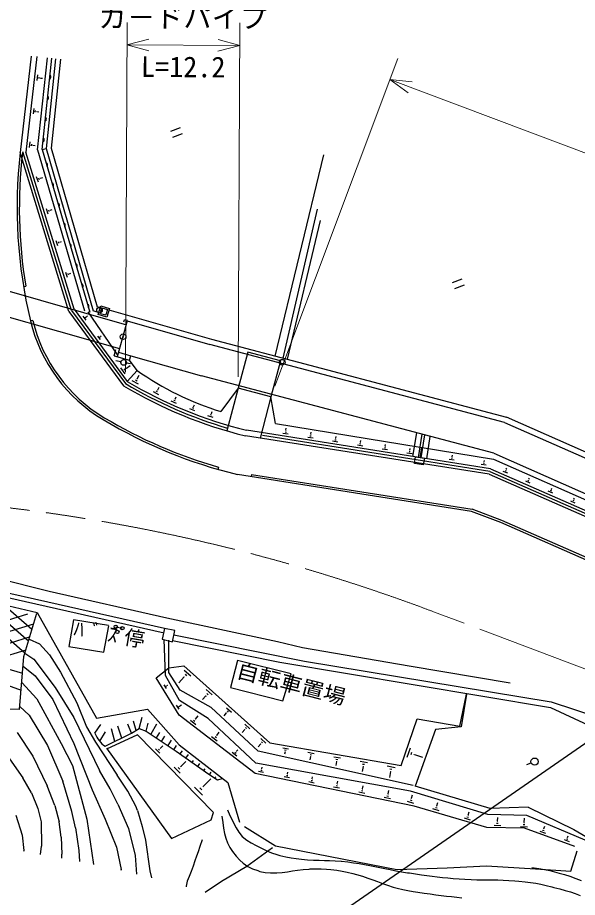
# Model space of a CAD drawing. Units: millimetres, scale not verified. Extents: x 40000 to 680000, y 20000 to 380000.
# Drawn here: x 198574 to 248178, y 262458 to 340398 of the extents above; entities that cross this region are included whole.
import ezdxf
from ezdxf.enums import TextEntityAlignment as Align

# ---------------------------------------------------------------- set-up
doc = ezdxf.new("R2010")
doc.units = ezdxf.units.MM
doc.header["$LTSCALE"] = 1000
doc.header["$PDMODE"] = 32
doc.header["$PDSIZE"] = 500
doc.linetypes.add('CHAIN', pattern=[18.5, 12, -1.5, 3.5, -1.5])
for name, color, linetype, lineweight in [('M-BGD', 7, 'Continuous', 25), ('M-BMK', 2, 'CHAIN', 13), ('M-STR-HTXT', 7, 'Continuous', 13), ('M-STR-STRC', 7, 'Continuous', 25)]:
    doc.layers.add(name, color=color, linetype=linetype, lineweight=lineweight)
doc.styles.add('@ＭＳ ゴシック', font='')
doc.styles.add('ＭＳ ゴシック', font='')
doc.styles.get('@ＭＳ ゴシック').set_extended_font_data('@MS Gothic')
doc.styles.get('ＭＳ ゴシック').set_extended_font_data('MS Gothic')

msp = doc.modelspace()

# ---------------------------------------------------------------- linework, layer by layer
at = {"layer": 'M-BGD'}
for p, q in [((199775, 336992), (198803, 328443)), ((200273, 336948), (199311, 328490)), ((200347, 328673), (201218, 336841)), ((200753, 328709), (201615, 336797)), ((201943, 336759), (201094, 328790)), ((202380, 336710), (201540, 328829)), ((200340, 335318), (200285, 334838)), ((200463, 335121), (200449, 335001)), ((200602, 335060), (200599, 335030)), ((200600, 335045), (200777, 335025)), ((200002, 332353), (199947, 331864)), ((200128, 332153), (200114, 332031)), ((200270, 332090), (200266, 332060)), ((200268, 332075), (200458, 332053)), ((212973, 330634), (212111, 330319)), ((213170, 330095), (212308, 329780)), ((199664, 329379), (199607, 328880)), ((199793, 329175), (199778, 329050)), ((199937, 329111), (199933, 329080)), ((199935, 329095), (200139, 329072)), ((203122, 314350), (198803, 328443)), ((203348, 314463), (199042, 328516)), ((203575, 314577), (199311, 328490)), ((200347, 328673), (204517, 314433)), ((200753, 328709), (201094, 328790)), ((200753, 328709), (204972, 314303)), ((201094, 328790), (205263, 314407)), ((201540, 328829), (205618, 314763)), ((221400, 310418), (225703, 328248)), ((200235, 326329), (200386, 325837)), ((200439, 326190), (200477, 326067)), ((200601, 326189), (200610, 326158)), ((200606, 326173), (200813, 326237)), ((201107, 323484), (201252, 323010)), ((201303, 323350), (201340, 323231)), ((201459, 323349), (201468, 323319)), ((201464, 323334), (201647, 323390)), ((222120, 310228), (225153, 323415)), ((222501, 310127), (225423, 322421)), ((201973, 320657), (202113, 320201)), ((202162, 320528), (202197, 320414)), ((202312, 320527), (202321, 320498)), ((202317, 320513), (202474, 320561)), ((185143, 319771), (208222, 313189)), ((184539, 317656), (207619, 311073)), ((202834, 317847), (202968, 317409)), ((203016, 317723), (203050, 317614)), ((203160, 317723), (203169, 317695)), ((203164, 317709), (203297, 317750)), ((237941, 317223), (237078, 316908)), ((199102, 316578), (199299, 316610)), ((238138, 316684), (237275, 316369)), ((203122, 314350), (207950, 307787)), ((203348, 314463), (208122, 307976)), ((203575, 314577), (208293, 308165)), ((207454, 310494), (204823, 314345)), ((205917, 314221), (205263, 314407)), ((206038, 314644), (205618, 314763)), ((205723, 314089), (205943, 314858)), ((205909, 314192), (206046, 314673)), ((205909, 314192), (206390, 314055)), ((205943, 314858), (206712, 314639)), ((206046, 314673), (206527, 314535)), ((206527, 314535), (206390, 314055)), ((206712, 314639), (206493, 313869)), ((206672, 314499), (215757, 311908)), ((199913, 313578), (199719, 313531)), ((204352, 313942), (204609, 313593)), ((204553, 313888), (204618, 313801)), ((204682, 313933), (204698, 313911)), ((204690, 313922), (204770, 313980)), ((206493, 313869), (205723, 314089)), ((207417, 310366), (208327, 313554)), ((207983, 313444), (208038, 313636)), ((208327, 313554), (208038, 313636)), ((215636, 311423), (208314, 313511)), ((205644, 312187), (205878, 311869)), ((205827, 312138), (205886, 312058)), ((205945, 312178), (205959, 312158)), ((205952, 312168), (205989, 312195)), ((215757, 311908), (241894, 305005)), ((207129, 310449), (207281, 310982)), ((241728, 304532), (215614, 311429)), ((207129, 310449), (208484, 310062)), ((207527, 310751), (208594, 310447)), ((208484, 310062), (208594, 310447)), ((208594, 310447), (214859, 308660)), ((218965, 310766), (218122, 307575)), ((221865, 310000), (218965, 310766)), ((207727, 309899), (207269, 309993)), ((208567, 309728), (208217, 309799)), ((208220, 309334), (208538, 309568)), ((209162, 309143), (208484, 310062)), ((221865, 310000), (221023, 306809)), ((208100, 308849), (207721, 309364)), ((208113, 309156), (208018, 309284)), ((208232, 309318), (208208, 309350)), ((208293, 308165), (209162, 309143)), ((209184, 308398), (209359, 308734)), ((240776, 301815), (214881, 308654)), ((209286, 307929), (208741, 308213)), ((209167, 308199), (209031, 308270)), ((209201, 308390), (209167, 308407)), ((211088, 306991), (210603, 307243)), ((210982, 307231), (210861, 307294)), ((211012, 307400), (210982, 307416)), ((210997, 307408), (211127, 307657)), ((218122, 307575), (216580, 305496)), ((218122, 307575), (217123, 303790)), ((221023, 306809), (218122, 307575)), ((212667, 306222), (212193, 306413)), ((212547, 306436), (212428, 306484)), ((212560, 306596), (212530, 306608)), ((212545, 306602), (212627, 306807)), ((221023, 306809), (220055, 303146)), ((221425, 304431), (221023, 306809)), ((214292, 305566), (213839, 305749)), ((214177, 305771), (214064, 305816)), ((214190, 305924), (214161, 305935)), ((214175, 305930), (214246, 306105)), ((215889, 304977), (215429, 305126)), ((215761, 305170), (215646, 305208)), ((215763, 305322), (215734, 305332)), ((215748, 305327), (215804, 305499)), ((256611, 298498), (241894, 305005)), ((221425, 304431), (240739, 301284)), ((222356, 303840), (222384, 304022)), ((241728, 304532), (256372, 298057)), ((240348, 299949), (218755, 303351)), ((240490, 300432), (218853, 303842)), ((240419, 300191), (220270, 303366)), ((222068, 303588), (222552, 303512)), ((222272, 303705), (222393, 303686)), ((222341, 303843), (222371, 303838)), ((224280, 303240), (224757, 303165)), ((224481, 303355), (224601, 303336)), ((224549, 303491), (224579, 303486)), ((224564, 303489), (224591, 303662)), ((226766, 303138), (226792, 303303)), ((233607, 301517), (233939, 303620)), ((234101, 301439), (234425, 303492)), ((234338, 301402), (234658, 303430)), ((234832, 301324), (235144, 303302)), ((226485, 302892), (226957, 302818)), ((226684, 303006), (226802, 302987)), ((226751, 303140), (226780, 303136)), ((228685, 302546), (229151, 302472)), ((228882, 302658), (228998, 302640)), ((228948, 302791), (228977, 302786)), ((228962, 302789), (228987, 302946)), ((231138, 302442), (231167, 302438)), ((231153, 302440), (231176, 302589)), ((230879, 302200), (231339, 302127)), ((231073, 302311), (231189, 302293)), ((233067, 301855), (233522, 301783)), ((233259, 301965), (233373, 301947)), ((233323, 302094), (233352, 302090)), ((233338, 302092), (233360, 302233)), ((234247, 301416), (234387, 302319)), ((240776, 301815), (255000, 295526)), ((233731, 300890), (233825, 301483)), ((234522, 300765), (233731, 300890)), ((233825, 301483), (234615, 301358)), ((234615, 301358), (234522, 300765)), ((237268, 301193), (236825, 301263)), ((237123, 301352), (237012, 301370)), ((237103, 301492), (237075, 301496)), ((237089, 301494), (237109, 301622)), ((239950, 300905), (239841, 300922)), ((239930, 301042), (239903, 301046)), ((239916, 301044), (239935, 301162)), ((240739, 301284), (254761, 295085)), ((216379, 300570), (216326, 300377)), ((240093, 300748), (239657, 300817)), ((240419, 300191), (254303, 294090)), ((240490, 300432), (254418, 294313)), ((241568, 300232), (241969, 300056)), ((241771, 300286), (241871, 300242)), ((241862, 300390), (241887, 300379)), ((241874, 300385), (241920, 300488)), ((238787, 296651), (218066, 299916)), ((219313, 299922), (219259, 299728)), ((219313, 299922), (238839, 296846)), ((240348, 299949), (254189, 293867)), ((243571, 299352), (243969, 299177)), ((243773, 299406), (243872, 299362)), ((243863, 299509), (243888, 299498)), ((243875, 299503), (243919, 299603)), ((245772, 298526), (245871, 298483)), ((245861, 298629), (245886, 298618)), ((245873, 298623), (245915, 298719)), ((245571, 298473), (245967, 298299)), ((247857, 297750), (247881, 297739)), ((247869, 297745), (247909, 297836)), ((247569, 297595), (247962, 297423)), ((247768, 297648), (247866, 297605)), ((241392, 295667), (238787, 296651)), ((241468, 295852), (238839, 296846)), ((252591, 290747), (241392, 295667)), ((252662, 290934), (241468, 295852)), ((186402, 291964), (201254, 288634)), ((193340, 291587), (201375, 289600)), ((186941, 291467), (211558, 285906)), ((199228, 284095), (193126, 289375)), ((193964, 289179), (200295, 287705)), ((201375, 289600), (211812, 287210)), ((199539, 285148), (195217, 288888)), ((199850, 286201), (197308, 288401)), ((201254, 288634), (211589, 286297)), ((199139, 283795), (200272, 287628)), ((200295, 287705), (205555, 278345)), ((199463, 287545), (189929, 284631)), ((203541, 287048), (203104, 284698)), ((206616, 286551), (203541, 287048)), ((211812, 287210), (221601, 285124)), ((199985, 286659), (192038, 284230)), ((206205, 284171), (206654, 286526)), ((207268, 286432), (207853, 286300)), ((211587, 286269), (211380, 285348)), ((212517, 286104), (211587, 286269)), ((212298, 285111), (212505, 286100)), ((199613, 285499), (194147, 283829)), ((199596, 285340), (200530, 284925)), ((211380, 285348), (212298, 285111)), ((211669, 282103), (211573, 285304)), ((212426, 285731), (223990, 283390)), ((200530, 284925), (201408, 283957)), ((203104, 284698), (206205, 284171)), ((211961, 282383), (211984, 285255)), ((212312, 285211), (221816, 283294)), ((221601, 285124), (223815, 284589)), ((223815, 284589), (233259, 282985)), ((193275, 283987), (199018, 282317)), ((199306, 284360), (196256, 283428)), ((198755, 279117), (199139, 283795)), ((199228, 284095), (200007, 283552)), ((201408, 283957), (202386, 282409)), ((199070, 282957), (200144, 282082)), ((200007, 283552), (201902, 281039)), ((211986, 282785), (213318, 282959)), ((213318, 282959), (220917, 276153)), ((218054, 283459), (217449, 281054)), ((222817, 282255), (218054, 283459)), ((221816, 283294), (245805, 279288)), ((223990, 283390), (245855, 279794)), ((233259, 282985), (242207, 281476)), ((194763, 282280), (198895, 280829)), ((202386, 282409), (203833, 279700)), ((210857, 281909), (211986, 282785)), ((212994, 280830), (211961, 282383)), ((213348, 282597), (213931, 282075)), ((213410, 282226), (213555, 282096)), ((222085, 279866), (222808, 282278)), ((198951, 281503), (200293, 280049)), ((200144, 282082), (201684, 279978)), ((212885, 278599), (210857, 281909)), ((212921, 279910), (211669, 282103)), ((213326, 281986), (212861, 281467)), ((213308, 282003), (213344, 281970)), ((201902, 281039), (203551, 278398)), ((211525, 281298), (211727, 280967)), ((211700, 281235), (211750, 281152)), ((211818, 281264), (211830, 281244)), ((211824, 281254), (211855, 281273)), ((215716, 279272), (212994, 280830)), ((215272, 280874), (215811, 280391)), ((217449, 281054), (222085, 279866)), ((200293, 280049), (202429, 276107)), ((201684, 279978), (203555, 276091)), ((215459, 278304), (212921, 279910)), ((215252, 280309), (214962, 279985)), ((215235, 280324), (215269, 280294)), ((215329, 280531), (215464, 280411)), ((237763, 277625), (238356, 280458)), ((238356, 280458), (237870, 277561)), ((198755, 279117), (191706, 279316)), ((198775, 279359), (199607, 278611)), ((203833, 279700), (204674, 277556)), ((205555, 278345), (210083, 279125)), ((210083, 279125), (212898, 275971)), ((212640, 279478), (212855, 279126)), ((212826, 279411), (212880, 279323)), ((212952, 279442), (212965, 279420)), ((212958, 279431), (213111, 279525)), ((219899, 275403), (215716, 279272)), ((217086, 279250), (217519, 278861)), ((245805, 279288), (250174, 277223)), ((245855, 279794), (254677, 276872)), ((199607, 278611), (201217, 275901)), ((203551, 278398), (205842, 273709)), ((209338, 277433), (209618, 278433)), ((219627, 273443), (212885, 278599)), ((214326, 278265), (214356, 278242)), ((214341, 278253), (214564, 278545)), ((219693, 274347), (215459, 278304)), ((217070, 278795), (216856, 278557)), ((217056, 278807), (217083, 278783)), ((217132, 278974), (217240, 278877)), ((232563, 274143), (233994, 278274)), ((233994, 278274), (237763, 277625)), ((204674, 277556), (205465, 276203)), ((205430, 276993), (205957, 277783)), ((207439, 277648), (207794, 276583)), ((208655, 277021), (208354, 277817)), ((208824, 278094), (209055, 277262)), ((209975, 277191), (210141, 277885)), ((210871, 277794), (210389, 276910)), ((213884, 278150), (214361, 277785)), ((214172, 278156), (214291, 278065)), ((218713, 277792), (219160, 277392)), ((218760, 277508), (218872, 277408)), ((237870, 277561), (235591, 277327)), ((198525, 277062), (199921, 274971)), ((205858, 276293), (206357, 277129)), ((206340, 275842), (208655, 277021)), ((209208, 276853), (206467, 275596)), ((207179, 276272), (206903, 277398)), ((208655, 277021), (209338, 277433)), ((215939, 269993), (209208, 276853)), ((209338, 277433), (209975, 277191)), ((209975, 277191), (212617, 275399)), ((211141, 277067), (210866, 276587)), ((211340, 276265), (211635, 276754)), ((215769, 276708), (216262, 276331)), ((216067, 276715), (216190, 276620)), ((216226, 276827), (216257, 276803)), ((216242, 276815), (216446, 277083)), ((218696, 277324), (218466, 277066)), ((218682, 277336), (218710, 277311)), ((235591, 277327), (233800, 272314)), ((196803, 276201), (199040, 273049)), ((202429, 276107), (203429, 274136)), ((203555, 276091), (205194, 271976)), ((205465, 276203), (207397, 273299)), ((212189, 276393), (211875, 275902)), ((212409, 275540), (212661, 275912)), ((212898, 275971), (217207, 272626)), ((220113, 276054), (219883, 275797)), ((220099, 276067), (220127, 276042)), ((220130, 276523), (220577, 276122)), ((220178, 276239), (220289, 276138)), ((220917, 276153), (232563, 274143)), ((201217, 275901), (202569, 272762)), ((206450, 275670), (212215, 267662)), ((210802, 275629), (211188, 275248)), ((211061, 275602), (211158, 275506)), ((211212, 275682), (211236, 275658)), ((211224, 275670), (211441, 275890)), ((212617, 275399), (215515, 273372)), ((213147, 275449), (212954, 275163)), ((217593, 275313), (217993, 275007)), ((217835, 275318), (217935, 275242)), ((217964, 275410), (217989, 275391)), ((217977, 275400), (218086, 275543)), ((233635, 272363), (219899, 275403)), ((222077, 275700), (222576, 275614)), ((222275, 275357), (222237, 275140)), ((222238, 275518), (222363, 275496)), ((222259, 275360), (222290, 275355)), ((224306, 275315), (224858, 275220)), ((233082, 274877), (233375, 275722)), ((233445, 275106), (233518, 275318)), ((233726, 275098), (233745, 275151)), ((199921, 274971), (201189, 272339)), ((213035, 274057), (213473, 274499)), ((213496, 274784), (213724, 275119)), ((214132, 274589), (214017, 274420)), ((233382, 271856), (219693, 274347)), ((224525, 274936), (224474, 274643)), ((224485, 275113), (224623, 275090)), ((224508, 274939), (224542, 274933)), ((226589, 274921), (227196, 274816)), ((226830, 274504), (226766, 274133)), ((226785, 274700), (226937, 274673)), ((226811, 274508), (226849, 274501)), ((228928, 274517), (229590, 274403)), ((233735, 275124), (234450, 274877)), ((243698, 274234), (244084, 274375)), ((203429, 274136), (204710, 269376)), ((206776, 272068), (205842, 273709)), ((212450, 274000), (212986, 273471)), ((212810, 273962), (212944, 273830)), ((213019, 274073), (213052, 274040)), ((214538, 274056), (214724, 274331)), ((215154, 273837), (215057, 273693)), ((219928, 273637), (220372, 273545)), ((220122, 273736), (220233, 273713)), ((220191, 273860), (220219, 273855)), ((220205, 273857), (220233, 273994)), ((229190, 274062), (229113, 273612)), ((229142, 274276), (229307, 274247)), ((229170, 274066), (229211, 274059)), ((231323, 274104), (232042, 273980)), ((231608, 273610), (231516, 273078)), ((231555, 273841), (231735, 273810)), ((231585, 273614), (231630, 273606)), ((199808, 271712), (199040, 273049)), ((208348, 271875), (207397, 273299)), ((215018, 272291), (215697, 272977)), ((215515, 273372), (216284, 272873)), ((215576, 273330), (215728, 273554)), ((216132, 273153), (216034, 273009)), ((216284, 272873), (216729, 272997)), ((233728, 270537), (219627, 273443)), ((222199, 273168), (222663, 273073)), ((222402, 273272), (222518, 273248)), ((222474, 273402), (222503, 273396)), ((222488, 273399), (222522, 273563)), ((224590, 272827), (224711, 272802)), ((224665, 272963), (224695, 272956)), ((224680, 272959), (224720, 273151)), ((201871, 270608), (201189, 272339)), ((203379, 270077), (202569, 272762)), ((207449, 270728), (206776, 272068)), ((214254, 272217), (214953, 271526)), ((214724, 272167), (214898, 271995)), ((214997, 272312), (215040, 272269)), ((217207, 272626), (218228, 269137)), ((224379, 272719), (224862, 272620)), ((226578, 272266), (227084, 272162)), ((226799, 272378), (226925, 272352)), ((226878, 272520), (226909, 272514)), ((226894, 272517), (226940, 272742)), ((229119, 272078), (229153, 272071)), ((229136, 272075), (229191, 272344)), ((240456, 270345), (233800, 272314)), ((199808, 271712), (200369, 270320)), ((205194, 271976), (206342, 269375)), ((209041, 270545), (208348, 271875)), ((228801, 271808), (229338, 271697)), ((229036, 271927), (229170, 271900)), ((231056, 271343), (231624, 271226)), ((231304, 271470), (231446, 271441)), ((231392, 271629), (231428, 271622)), ((231410, 271626), (231475, 271940)), ((240251, 269816), (233382, 271856)), ((233456, 271241), (233491, 271231)), ((233474, 271236), (233562, 271537)), ((201871, 270608), (202253, 269157)), ((207449, 270728), (208404, 268549)), ((209189, 270164), (209041, 270545)), ((233097, 270983), (233654, 270820)), ((233355, 271089), (233494, 271048)), ((240143, 268652), (233728, 270537)), ((235700, 270580), (235735, 270570)), ((235718, 270575), (235805, 270871)), ((198405, 269753), (198994, 267967)), ((200369, 270320), (200663, 269141)), ((203706, 268613), (203379, 270077)), ((209189, 270164), (209627, 268730)), ((215719, 269337), (215939, 269993)), ((217171, 270219), (217393, 269711)), ((217393, 269711), (217584, 269320)), ((235342, 270323), (235897, 270160)), ((235599, 270429), (235738, 270388)), ((238493, 269757), (238527, 269747)), ((238510, 269752), (238596, 270044)), ((243688, 269723), (240251, 269816)), ((243813, 270448), (240456, 270345)), ((248880, 267531), (243688, 269723)), ((243813, 270448), (247853, 268480)), ((200663, 269141), (200691, 267007)), ((202443, 267801), (202253, 269157)), ((204710, 269376), (205291, 265383)), ((206342, 269375), (207326, 266912)), ((212215, 267662), (215719, 269337)), ((216663, 269659), (216752, 269085)), ((216752, 269085), (216829, 268581)), ((217584, 269320), (217714, 269078)), ((217714, 269078), (217948, 268622)), ((238137, 269502), (238688, 269340)), ((238392, 269607), (238530, 269566)), ((241023, 269034), (241171, 269026)), ((241088, 269208), (241125, 269206)), ((241106, 269207), (241124, 269543)), ((243377, 268919), (243532, 268911)), ((243444, 269102), (243483, 269100)), ((243464, 269101), (243484, 269478)), ((203706, 268613), (203999, 266609)), ((208404, 268549), (208990, 266167)), ((209627, 268730), (209899, 267521)), ((216829, 268581), (216912, 268128)), ((216912, 268128), (217021, 267706)), ((217948, 268622), (218176, 268227)), ((218176, 268227), (218488, 267864)), ((218688, 268738), (221432, 267036)), ((243504, 268581), (240143, 268652)), ((240792, 268869), (241383, 268837)), ((243134, 268745), (243754, 268713)), ((247944, 266977), (243504, 268581)), ((244850, 268339), (245356, 268160)), ((245094, 268424), (245220, 268379)), ((245195, 268559), (245227, 268547)), ((245211, 268553), (245290, 268776)), ((247853, 268480), (263424, 259286)), ((198994, 267967), (199128, 266603)), ((202443, 267801), (202506, 266303)), ((209899, 267521), (210304, 264823)), ((214939, 267555), (214728, 266964)), ((217021, 267706), (217175, 267295)), ((218488, 267864), (218884, 267535)), ((218884, 267535), (219274, 267292)), ((246998, 267577), (247441, 267420)), ((247211, 267651), (247322, 267612)), ((247300, 267770), (247328, 267760)), ((247314, 267765), (247362, 267900)), ((199128, 266603), (199112, 266511)), ((200591, 266269), (200691, 267007)), ((203999, 266609), (204067, 265631)), ((207326, 266912), (207760, 264940)), ((214728, 266964), (214566, 266505)), ((217175, 267295), (217394, 266876)), ((217394, 266876), (217631, 266519)), ((218883, 265224), (221156, 266873)), ((219274, 267292), (219726, 267053)), ((219726, 267053), (219759, 267036)), ((219759, 267036), (220234, 266790)), ((220234, 266790), (220660, 266585)), ((220660, 266585), (221085, 266409)), ((221432, 267036), (232171, 264930)), ((247596, 264775), (248150, 266580)), ((202486, 265933), (202506, 266303)), ((208990, 266167), (209106, 264531)), ((214427, 266103), (214289, 265686)), ((214566, 266505), (214427, 266103)), ((217631, 266519), (217942, 266110)), ((217942, 266110), (218252, 265767)), ((221085, 266409), (221558, 266253)), ((221558, 266253), (221807, 266184)), ((221807, 266184), (222332, 266057)), ((222332, 266057), (222801, 265965)), ((222801, 265965), (223255, 265898)), ((223255, 265898), (223731, 265844)), ((223731, 265844), (224263, 265795)), ((224263, 265795), (224807, 265758)), ((214143, 265236), (213959, 264750)), ((214289, 265686), (214143, 265236)), ((216653, 263903), (218883, 265224)), ((218252, 265767), (218560, 265483)), ((218560, 265483), (218975, 265184)), ((218975, 265184), (219389, 264990)), ((224807, 265758), (225295, 265743)), ((225295, 265743), (225756, 265738)), ((225756, 265738), (226215, 265732)), ((226215, 265732), (226701, 265712)), ((226701, 265712), (227241, 265667)), ((227241, 265667), (227267, 265664)), ((227267, 265664), (227827, 265598)), ((227827, 265598), (228351, 265526)), ((228351, 265526), (228845, 265448)), ((228845, 265448), (229318, 265366)), ((229318, 265366), (229775, 265280)), ((229775, 265280), (230223, 265191)), ((230223, 265191), (230671, 265100)), ((230671, 265100), (231124, 265008)), ((231124, 265008), (231591, 264916)), ((232171, 264930), (236643, 265075)), ((236643, 265075), (240136, 265263)), ((240136, 265263), (244472, 265001)), ((244136, 265116), (244751, 265014)), ((244472, 265001), (247596, 264775)), ((244751, 265014), (245270, 264922)), ((207778, 264841), (207760, 264940)), ((210304, 264823), (210441, 264204)), ((213769, 264323), (213607, 263908)), ((213959, 264750), (213769, 264323)), ((219389, 264990), (219849, 264828)), ((219849, 264828), (220047, 264760)), ((220047, 264760), (220526, 264661)), ((220526, 264661), (220996, 264644)), ((220996, 264644), (221537, 264640)), ((221537, 264640), (222026, 264675)), ((222026, 264675), (222483, 264735)), ((222483, 264735), (222929, 264807)), ((222929, 264807), (223383, 264879)), ((223383, 264879), (223866, 264939)), ((223866, 264939), (224398, 264973)), ((224398, 264973), (224487, 264975)), ((224487, 264975), (225015, 264987)), ((225015, 264987), (225479, 264991)), ((225479, 264991), (225953, 264973)), ((225953, 264973), (226339, 264938)), ((226339, 264938), (226872, 264870)), ((226872, 264870), (227339, 264791)), ((227339, 264791), (227789, 264695)), ((227789, 264695), (228268, 264575)), ((228268, 264575), (228592, 264487)), ((228592, 264487), (229122, 264332)), ((229122, 264332), (229600, 264176)), ((231591, 264916), (232077, 264825)), ((232077, 264825), (232590, 264735)), ((232590, 264735), (233137, 264647)), ((233137, 264647), (233290, 264624)), ((233290, 264624), (233846, 264542)), ((233846, 264542), (234360, 264468)), ((234360, 264468), (234845, 264402)), ((234845, 264402), (235309, 264341)), ((235309, 264341), (235764, 264285)), ((235764, 264285), (236221, 264235)), ((236221, 264235), (236688, 264188)), ((245270, 264922), (245724, 264831)), ((245724, 264831), (246146, 264733)), ((246146, 264733), (246568, 264620)), ((246568, 264620), (247022, 264484)), ((247022, 264484), (247510, 264327)), ((247510, 264327), (248034, 264145)), ((213507, 263458), (213505, 263397)), ((213607, 263908), (213507, 263458)), ((215207, 262914), (216653, 263903)), ((229600, 264176), (230044, 264018)), ((230044, 264018), (230473, 263859)), ((230473, 263859), (230905, 263700)), ((230905, 263700), (231358, 263539)), ((231358, 263539), (231851, 263378)), ((236688, 264188), (237178, 264144)), ((237178, 264144), (237700, 264103)), ((237700, 264103), (238200, 264067)), ((238200, 264067), (238758, 264036)), ((238758, 264036), (239274, 264019)), ((239274, 264019), (239759, 264011)), ((239759, 264011), (240225, 264008)), ((240225, 264008), (240682, 264007)), ((240682, 264007), (241140, 264002)), ((241140, 264002), (241611, 263990)), ((241611, 263990), (242105, 263967)), ((242105, 263967), (242634, 263928)), ((242634, 263928), (242993, 263893)), ((242993, 263893), (243538, 263834)), ((243538, 263834), (244028, 263773)), ((244028, 263773), (244487, 263705)), ((244487, 263705), (244939, 263624)), ((244939, 263624), (245408, 263523)), ((245408, 263523), (245921, 263396)), ((248034, 264145), (248510, 263959)), ((231851, 263378), (232200, 263273)), ((232200, 263273), (232711, 263145)), ((232711, 263145), (233167, 263062)), ((233167, 263062), (233636, 262994)), ((233636, 262994), (234040, 262932)), ((234040, 262932), (234600, 262844)), ((234600, 262844), (235127, 262765)), ((235127, 262765), (235629, 262696)), ((235629, 262696), (236109, 262633)), ((245921, 263396), (246097, 263349)), ((246097, 263349), (246628, 263205)), ((246628, 263205), (247106, 263072)), ((247106, 263072), (247553, 262940)), ((247553, 262940), (247989, 262799)), ((247989, 262799), (248434, 262640)), ((236109, 262633), (236575, 262577)), ((236575, 262577), (237033, 262525)), ((237033, 262525), (237487, 262476)), ((237487, 262476), (237945, 262429))]:
    msp.add_line(p, q, dxfattribs=at)
for centre, radius in [((207972, 309849), 250), ((222022, 309866), 250), ((207268, 286432), 150), ((207425, 285979), 146), ((207853, 286300), 150), ((244386, 274485), 321)]:
    msp.add_circle(centre, radius, dxfattribs=at)
for centre, radius, start, end in [((201309, 335137), 214, 300.78587, 47.0504), ((201112, 333283), 214, 300.78587, 47.0504), ((200914, 331428), 214, 300.78587, 47.0504), ((200716, 329574), 214, 300.78587, 47.0504), ((241527, 323583), 43000, 173.51042, 193.5182), ((241527, 323583), 42800, 173.51042, 189.37552), ((201019, 327345), 214, 323.18394, 69.44847), ((201543, 325555), 214, 323.18394, 69.44847), ((202068, 323765), 214, 323.18394, 69.44847), ((202592, 321975), 214, 323.18394, 69.44847), ((203117, 320186), 214, 323.18394, 69.44847), ((203641, 318396), 214, 323.18394, 69.44847), ((204165, 316606), 214, 323.18394, 69.44847), ((204690, 314816), 214, 323.18394, 69.44847), ((213331, 316804), 14000, 193.51826, 239.1763), ((213331, 316804), 13800, 193.51826, 239.1763), ((224272, 330519), 26177, 234.74501, 252.91397), ((228190, 341708), 39250, 239.24986, 253.71876), ((228190, 341708), 39000, 239.32416, 256.14836), ((228190, 341708), 39500, 239.17631, 256.17988), ((228190, 341708), 43000, 239.17631, 256.38212), ((228190, 341708), 42800, 239.17631, 253.9808), ((207669, 277828), 2390, 200.4479, 236.19809)]:
    msp.add_arc(centre, radius, start, end, dxfattribs=at)
for p in [(205833, 314473), (207921, 312131)]:
    msp.add_point(p, dxfattribs=at)
at = {"layer": 'M-BMK'}
msp.add_line((268074, 275427), (235429, 287765), dxfattribs=at)
msp.add_arc((178863, 138097), 160000, 69.29634, 92.07182, dxfattribs=at)
at = {"layer": 'M-STR-HTXT'}
for p, q in [((208126, 308976), (208270, 339976)), ((218127, 308575), (218272, 339929)), ((210195, 338484), (208261, 337976)), ((218263, 337929), (216333, 338456)), ((208261, 337976), (218263, 337929)), ((208261, 337976), (210190, 337449)), ((216328, 337421), (218263, 337929)), ((221374, 307746), (232253, 336774)), ((314457, 303829), (231551, 334901)), ((233542, 334708), (231551, 334901)), ((231551, 334901), (233179, 333738))]:
    msp.add_line(p, q, dxfattribs=at)
at = {"layer": 'M-STR-STRC'}
msp.add_line((251370, 277841), (207128, 247214), dxfattribs=at)

# ---------------------------------------------------------------- texts
at = {"layer": 'M-BGD', "style": 'ＭＳ ゴシック', "width": 1.1}
msp.add_text('自転車置場', height=1320, rotation=345.62, dxfattribs=at).set_placement((217766, 281587), align=Align.BOTTOM_LEFT)
at = {"layer": 'M-BGD', "insert": (203469, 285522), "char_height": 1320, "attachment_point": 7, "rotation": 350.353, "style": 'ＭＳ ゴシック'}
msp.add_mtext('\\T1.67;ﾊﾞｽ停', dxfattribs=at)
at = {"layer": 'M-STR-HTXT', "style": 'ＭＳ ゴシック'}
msp.add_text('ガ－ドパイプ', height=1833, rotation=359.735, dxfattribs=at).set_placement((213266, 338953), align=Align.BOTTOM_CENTER)
at = {"layer": 'M-STR-HTXT', "style": '@ＭＳ ゴシック'}
msp.add_text('L=12.2', height=1833, rotation=359.735, dxfattribs=at).set_placement((213257, 336953), align=Align.TOP_CENTER)

doc.saveas('drawing.dxf')
